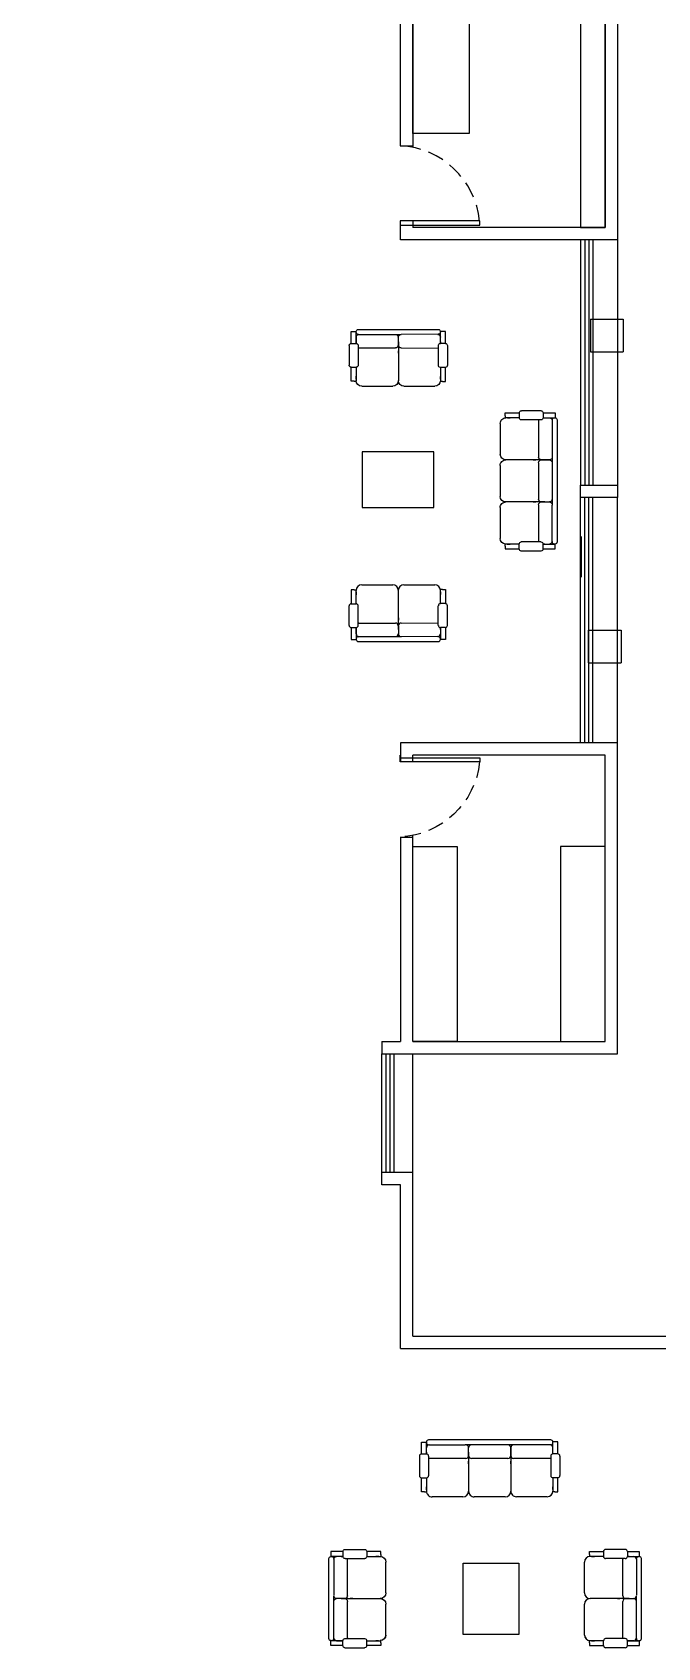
# Model space of a CAD drawing. Header units: millimetres. Extents: x -1615 to -538, y 177 to 397.
# Drawn here: x -1307.98 to -1300.35, y 241.99 to 261.74 of the extents above; entities that cross this region are included whole.
import ezdxf

# ---------------------------------------------------------------- set-up
doc = ezdxf.new("R2010")
doc.units = ezdxf.units.MM
doc.linetypes.add('OCULTA2', pattern=[0.3, 0.2, -0.1])
for name, color, linetype in [('MOB', 7, 'Continuous'), ('MUEB', 251, 'Continuous'), ('MUEBLES', 9, 'Continuous'), ('MUROS', 1, 'Continuous'), ('VENT', 4, 'Continuous'), ('VENTANAS', 4, 'Continuous')]:
    doc.layers.add(name, color=color, linetype=linetype)

# ---------------------------------------------------------------- blocks, each defined once
blk = doc.blocks.new('SILLON4')
at = {"layer": 'MOB'}
for p, q in [((0.609, 1.016), (0.262, 0.867)), ((0.719, 0.998), (0.696, 0.988)), ((0.719, 0.998), (0.751, 1.012)), ((0.751, 1.012), (0.818, 0.854)), ((0.136, 0.814), (-0.211, 0.665)), ((0.706, 0.964), (0.699, 0.98)), ((0.763, 0.83), (0.706, 0.964)), ((0.706, 0.964), (0.72, 0.932)), ((0.763, 0.83), (0.706, 0.964)), ((0.844, 0.576), (0.75, 0.797)), ((0.818, 0.854), (0.763, 0.83)), ((0.947, 0.62), (0.852, 0.84)), ((-0.337, 0.611), (-0.684, 0.462)), ((0.414, 0.34), (0.226, 0.778)), ((0.436, 0.289), (0.226, 0.777)), ((0.825, 0.6), (0.415, 0.424)), ((-0.81, 0.408), (-1.156, 0.26)), ((-0.81, 0.408), (-1.156, 0.26)), ((0.922, 0.396), (-0.922, -0.396)), ((-0.059, 0.137), (-0.247, 0.575)), ((0.898, 0.451), (-0.061, 0.038)), ((0.352, 0.398), (-0.058, 0.222)), ((0.358, 0.471), (0.37, 0.443)), ((0.891, 0.446), (0.481, 0.271)), ((0.933, 0.586), (0.878, 0.562)), ((0.878, 0.562), (0.909, 0.492)), ((0.909, 0.491), (0.936, 0.428)), ((0.933, 0.586), (0.991, 0.452)), ((0.991, 0.452), (0.936, 0.428)), ((-0.684, 0.29), (-0.72, 0.372)), ((-0.531, -0.066), (-0.696, 0.317)), ((-0.115, 0.268), (-0.103, 0.24)), ((0.397, 0.38), (0.436, 0.29)), ((-1.219, 0.167), (-1.251, 0.154)), ((-1.251, 0.154), (-1.183, -0.004)), ((-1.219, 0.167), (-1.196, 0.177)), ((-1.185, 0.154), (-1.192, 0.169)), ((-1.157, 0.087), (-1.192, 0.169)), ((-1.128, 0.02), (-1.185, 0.154)), ((-1.185, 0.154), (-1.172, 0.121)), ((-1.183, -0.004), (-1.128, 0.02)), ((-1, -0.214), (-1.094, 0.006)), ((-0.041, 0.047), (-0.945, -0.341)), ((-0.588, 0.065), (-0.576, 0.037)), ((-0.121, 0.195), (-0.531, 0.019)), ((-0.076, 0.177), (-0.037, 0.087)), ((-1.102, -0.258), (-1.197, -0.038)), ((-0.594, -0.008), (-1.013, -0.188)), ((-0.549, -0.026), (-0.51, -0.116)), ((-0.464, -0.135), (-0.534, -0.165)), ((-1.068, -0.272), (-1.013, -0.248)), ((-1.068, -0.272), (-1.011, -0.406)), ((-1.013, -0.248), (-0.955, -0.383)), ((-1.012, -0.251), (-0.979, -0.328)), ((-1.011, -0.406), (-0.956, -0.382)), ((-0.956, -0.382), (-0.959, -0.375))]:
    blk.add_line(p, q, dxfattribs=at)
for centre, radius, start, end in [((0.636, 0.953), 0.0686, 23.2236, 113.2236), ((0.163, 0.751), 0.0686, 23.2236, 113.2236), ((0.163, 0.751), 0.0686, 23.2236, 113.2236), ((0.289, 0.804), 0.0686, 113.2236, 203.2236), ((0.773, 0.807), 0.0257, 113.2236, 203.2236), ((0.829, 0.83), 0.0257, 23.2236, 113.2236), ((-0.31, 0.548), 0.0686, 23.2236, 113.2236), ((-0.31, 0.548), 0.0686, 23.2236, 113.2236), ((-0.184, 0.602), 0.0686, 113.2236, 203.2236), ((0.923, 0.61), 0.0257, 293.2236, 23.2236), ((-0.783, 0.345), 0.0686, 23.2236, 113.2236), ((-0.783, 0.345), 0.0686, 23.2236, 113.2236), ((-0.656, 0.399), 0.0686, 113.2236, 203.2236), ((0.365, 0.366), 0.0343, 23.2236, 113.2236), ((0.429, 0.392), 0.0343, 113.2236, 203.2236), ((0.868, 0.586), 0.0257, 203.2236, 293.2236), ((0.877, 0.478), 0.0343, 293.2236, 23.2236), ((0.908, 0.427), 0.0257, 23.2236, 113.2236), ((0.912, 0.419), 0.0257, 293.2236, 23.2236), ((-1.129, 0.197), 0.0686, 113.2236, 203.2236), ((-0.107, 0.163), 0.0343, 23.2236, 113.2236), ((-0.044, 0.19), 0.0343, 113.2236, 203.2236), ((0.404, 0.276), 0.0343, 293.2236, 23.2236), ((0.467, 0.302), 0.0343, 203.2236, 293.2236), ((-1.118, -0.004), 0.0257, 23.2236, 113.2236), ((-0.517, -0.012), 0.0343, 113.2236, 203.2236), ((-0.069, 0.073), 0.0343, 293.2236, 23.2236), ((-0.006, 0.1), 0.0343, 203.2236, 293.2236), ((-1.173, -0.028), 0.0257, 113.2236, 203.2236), ((-0.58, -0.039), 0.0343, 23.2236, 113.2236), ((-0.541, -0.13), 0.0343, 293.2236, 23.2236), ((-0.478, -0.103), 0.0343, 203.2236, 293.2236), ((-1.078, -0.248), 0.0257, 203.2236, 293.2236), ((-1.023, -0.224), 0.0257, 293.2236, 23.2236), ((-0.955, -0.318), 0.0257, 203.2236, 293.2236), ((-0.935, -0.365), 0.0257, 113.2236, 203.2236), ((-0.932, -0.372), 0.0257, 203.2236, 293.2236)]:
    blk.add_arc(centre, radius, start, end, dxfattribs=at)
blk = doc.blocks.new('A$C63B07002')
at = {"layer": 'MOB', "xscale": -1, "rotation": 51.18713273036943}
blk.add_blockref('SILLON4', (1.259, 0.489), dxfattribs=at)
blk = doc.blocks.new('sofa 1')
at = {"layer": 'MOB'}
for p, q in [((1337.945, 50.01), (1337.945, 48.518)), ((1337.969, 50.096), (1337.969, 50.036)), ((1338.115, 50.096), (1337.969, 50.096)), ((1338.038, 50.036), (1337.969, 50.036)), ((1338.005, 50.01), (1338.004, 48.966)), ((1338.004, 50.001), (1338.004, 49.556)), ((1338.115, 50.036), (1338.038, 50.036)), ((1338.115, 50.096), (1338.115, 50.036)), ((1338.141, 50.121), (1338.381, 50.121)), ((1338.141, 50.01), (1338.381, 50.01)), ((1338.17, 50.001), (1338.171, 49.556)), ((1338.578, 50.096), (1338.407, 50.096)), ((1338.407, 50.096), (1338.407, 50.036)), ((1338.407, 50.036), (1338.552, 50.036)), ((1338.407, 50.036), (1338.552, 50.036)), ((1338.552, 50.036), (1338.517, 50.036)), ((1338.552, 50.036), (1338.57, 50.036)), ((1338.578, 50.061), (1338.578, 50.096)), ((1338.578, 50.061), (1338.578, 50.036)), ((1338.638, 49.967), (1338.638, 49.59)), ((1338.038, 49.521), (1338.57, 49.521)), ((1338.137, 49.521), (1338.039, 49.521)), ((1338.094, 49.521), (1338.571, 49.521)), ((1338.171, 49.487), (1338.171, 49.041)), ((1338.236, 49.521), (1338.206, 49.521)), ((1338.639, 49.453), (1338.639, 49.075)), ((1338.005, 48.527), (1338.004, 48.966)), ((1338.137, 49.007), (1338.039, 49.007)), ((1338.094, 49.007), (1338.571, 49.007)), ((1338.171, 48.973), (1338.172, 48.527)), ((1338.236, 49.007), (1338.206, 49.007)), ((1338.639, 48.938), (1338.639, 48.561)), ((1337.97, 48.432), (1337.97, 48.492)), ((1337.97, 48.492), (1337.978, 48.492)), ((1338.116, 48.492), (1337.97, 48.492)), ((1338.116, 48.432), (1337.97, 48.432)), ((1338.113, 48.492), (1338.03, 48.492)), ((1338.116, 48.492), (1338.039, 48.492)), ((1338.094, 48.492), (1338.116, 48.492)), ((1338.116, 48.432), (1338.116, 48.492)), ((1338.142, 48.518), (1338.382, 48.518)), ((1338.142, 48.407), (1338.382, 48.407)), ((1338.408, 48.432), (1338.408, 48.492)), ((1338.408, 48.492), (1338.553, 48.492)), ((1338.408, 48.492), (1338.511, 48.492)), ((1338.579, 48.432), (1338.408, 48.432)), ((1338.481, 48.492), (1338.571, 48.492)), ((1338.481, 48.492), (1338.571, 48.492)), ((1338.553, 48.492), (1338.518, 48.492)), ((1338.553, 48.492), (1338.571, 48.492)), ((1338.579, 48.467), (1338.579, 48.493)), ((1338.579, 48.467), (1338.579, 48.432))]:
    blk.add_line(p, q, dxfattribs=at)
for centre, radius, start, end in [((1337.97, 50.01), 0.0257, 90.0062, 180.0062), ((1337.979, 50.01), 0.0257, 0.0062, 90.0062), ((1338.038, 50.001), 0.0343, 90.0062, 180.0062), ((1338.141, 50.096), 0.0257, 90.0062, 180.0062), ((1338.141, 50.036), 0.0257, 180.0062, 270.0062), ((1338.381, 50.096), 0.0257, 0.0062, 90.0062), ((1338.381, 50.036), 0.0257, 270.0062, 0.0062), ((1338.57, 49.967), 0.0686, 0.0062, 90.0062), ((1338.57, 49.59), 0.0686, 270.0062, 0.0062), ((1338.038, 49.556), 0.0343, 180.0062, 270.0062), ((1338.039, 49.487), 0.0343, 90.0062, 180.0062), ((1338.136, 49.556), 0.0343, 270.0062, 0.0062), ((1338.137, 49.487), 0.0343, 0.0062, 90.0062), ((1338.571, 49.453), 0.0686, 0.0062, 90.0062), ((1338.571, 49.453), 0.0686, 0.0062, 90.0062), ((1338.039, 49.041), 0.0343, 180.0062, 270.0062), ((1338.039, 48.973), 0.0343, 90.0062, 180.0062), ((1338.137, 49.041), 0.0343, 270.0062, 0.0062), ((1338.137, 48.973), 0.0343, 0.0062, 90.0062), ((1338.571, 49.075), 0.0686, 270.0062, 0.0062), ((1338.571, 48.938), 0.0686, 0.0062, 90.0062), ((1338.571, 48.938), 0.0686, 0.0062, 90.0062), ((1337.97, 48.518), 0.0257, 180.0062, 270.0062), ((1337.978, 48.518), 0.0257, 270.0062, 0.0062), ((1338.039, 48.527), 0.0343, 180.0062, 270.0062), ((1338.142, 48.492), 0.0257, 90.0062, 180.0062), ((1338.142, 48.432), 0.0257, 180.0062, 270.0062), ((1338.137, 48.527), 0.0343, 345.5287, 0.0062), ((1338.382, 48.492), 0.0257, 0.0062, 90.0062), ((1338.382, 48.432), 0.0257, 270.0062, 0.0062), ((1338.571, 48.561), 0.0686, 270.0062, 0.0062)]:
    blk.add_arc(centre, radius, start, end, dxfattribs=at)
blk = doc.blocks.new('sofa2')
at = {"layer": 'MOB'}
for p, q in [((1340.948, 50.155), (1340.708, 50.155)), ((1340.451, 49.623), (1340.451, 50)), ((1340.511, 50.095), (1340.511, 50.129)), ((1340.511, 50.129), (1340.682, 50.129)), ((1340.511, 50.095), (1340.511, 50.069)), ((1340.537, 50.069), (1340.519, 50.069)), ((1340.609, 50.069), (1340.519, 50.069)), ((1340.609, 50.069), (1340.519, 50.069)), ((1340.682, 50.069), (1340.537, 50.069)), ((1340.537, 50.069), (1340.572, 50.069)), ((1340.682, 50.069), (1340.579, 50.069)), ((1340.682, 50.129), (1340.682, 50.069)), ((1340.948, 50.043), (1340.708, 50.043)), ((1340.919, 49.589), (1340.918, 50.035)), ((1340.974, 50.129), (1340.974, 50.069)), ((1340.974, 50.129), (1341.12, 50.129)), ((1340.974, 50.069), (1341.051, 50.069)), ((1340.974, 50.069), (1341.12, 50.069)), ((1340.996, 50.069), (1340.974, 50.069)), ((1340.977, 50.069), (1341.06, 50.069)), ((1341.085, 50.035), (1341.086, 49.595)), ((1341.12, 50.069), (1341.112, 50.069)), ((1341.12, 50.129), (1341.12, 50.069)), ((1341.145, 49.066), (1341.145, 50.043)), ((1341.085, 49.066), (1341.085, 49.589)), ((1340.451, 49.109), (1340.451, 49.486)), ((1340.996, 49.555), (1340.519, 49.555)), ((1340.854, 49.555), (1340.884, 49.555)), ((1340.919, 49.074), (1340.919, 49.52)), ((1340.953, 49.555), (1341.051, 49.555)), ((1340.512, 49.014), (1340.512, 49.04)), ((1340.512, 49.014), (1340.512, 48.98)), ((1340.512, 48.98), (1340.683, 48.98)), ((1340.683, 49.04), (1340.519, 49.04)), ((1340.683, 49.04), (1340.52, 49.04)), ((1340.538, 49.04), (1340.52, 49.04)), ((1340.683, 49.04), (1340.538, 49.04)), ((1340.538, 49.04), (1340.573, 49.04)), ((1340.683, 49.04), (1340.538, 49.04)), ((1340.683, 48.98), (1340.683, 49.04)), ((1340.949, 49.066), (1340.709, 49.066)), ((1341.052, 49.04), (1340.975, 49.04)), ((1340.975, 48.98), (1340.975, 49.04)), ((1340.975, 49.04), (1341.052, 49.04)), ((1340.996, 49.04), (1340.975, 49.04)), ((1340.975, 49.04), (1341.051, 49.04)), ((1340.975, 48.98), (1341.121, 48.98)), ((1341.052, 49.04), (1341.121, 49.04)), ((1341.121, 48.98), (1341.121, 49.04)), ((1340.949, 48.954), (1340.709, 48.954))]:
    blk.add_line(p, q, dxfattribs=at)
for centre, radius, start, end in [((1340.708, 50.129), 0.0257, 90.0062, 180.0062), ((1340.948, 50.129), 0.0257, 0.0062, 90.0062), ((1340.519, 50), 0.0686, 90.0062, 180.0062), ((1340.708, 50.069), 0.0257, 180.0062, 270.0062), ((1340.953, 50.035), 0.0343, 165.5287, 180.0062), ((1340.948, 50.069), 0.0257, 270.0062, 0.0062), ((1341.051, 50.035), 0.0343, 0.0062, 90.0062), ((1341.112, 50.043), 0.0257, 90.0062, 180.0062), ((1341.12, 50.043), 0.0257, 0.0062, 90.0062), ((1340.519, 49.623), 0.0686, 180.0062, 270.0062), ((1340.519, 49.623), 0.0686, 180.0062, 270.0062), ((1340.953, 49.589), 0.0343, 180.0062, 270.0062), ((1341.051, 49.589), 0.0343, 270.0062, 0.0062), ((1340.519, 49.486), 0.0686, 90.0062, 180.0062), ((1340.953, 49.52), 0.0343, 90.0062, 180.0062), ((1341.051, 49.52), 0.0343, 0.0062, 90.0062), ((1340.519, 49.109), 0.0686, 180.0062, 270.0062), ((1340.519, 49.109), 0.0686, 180.0062, 270.0062), ((1340.52, 49.109), 0.0686, 180.0062, 270.0062), ((1340.709, 49.04), 0.0257, 90.0062, 180.0062), ((1340.709, 48.98), 0.0257, 180.0062, 270.0062), ((1340.953, 49.074), 0.0343, 180.0062, 194.4837), ((1340.949, 49.04), 0.0257, 0.0062, 90.0062), ((1340.949, 48.98), 0.0257, 270.0062, 0.0062), ((1341.051, 49.074), 0.0343, 270.0062, 0.0062), ((1341.052, 49.074), 0.0343, 270.0062, 0.0062), ((1341.111, 49.066), 0.0257, 180.0062, 270.0062), ((1341.12, 49.066), 0.0257, 270.0062, 0.0062)]:
    blk.add_arc(centre, radius, start, end, dxfattribs=at)
blk = doc.blocks.new('A$C31F15ED4')
at = {"layer": 'VENT'}
blk.add_line((0, 0.03), (0, 0), dxfattribs=at)
blk.add_lwpolyline([(0, 0.03), (0.97, 0.03), (0.97, 0.08), (0, 0.08)], close=True, dxfattribs=at)
at = {"layer": 'VENT', "linetype": 'OCULTA2'}
blk.add_arc((-0.051, -0.025), 1.026, 5.8587, 87.1721, dxfattribs=at)

msp = doc.modelspace()

# ---------------------------------------------------------------- linework, layer by layer
for points in [[(-1303.337, 262.852), (-1302.647, 262.852), (-1302.647, 260.501), (-1303.337, 260.501)], [(-1300.987, 262.852), (-1301.287, 262.852), (-1301.287, 259.352), (-1300.987, 259.352)]]:
    msp.add_lwpolyline(points, close=True)
at = {"layer": 'MOB'}
for points in [[(-1303.08, 256.61), (-1303.953, 256.61), (-1303.953, 255.931), (-1303.08, 255.931)], [(-1302.042, 243.028), (-1302.042, 242.154), (-1302.721, 242.154), (-1302.721, 243.028)]]:
    msp.add_lwpolyline(points, close=True, dxfattribs=at)
at = {"layer": 'MUEB'}
msp.add_line((-1301.274, 255.077), (-1301.274, 255.577), dxfattribs=at)
at = {"layer": 'MUEBLES'}
for points in [[(-1303.337, 251.788), (-1302.792, 251.788), (-1302.792, 249.402), (-1303.337, 249.402)], [(-1300.987, 251.788), (-1301.532, 251.788), (-1301.532, 249.402), (-1300.987, 249.402)]]:
    msp.add_lwpolyline(points, dxfattribs=at)
at = {"layer": 'MUROS'}
for p, q in [((-1300.837, 263.002), (-1300.837, 259.202)), ((-1303.487, 260.352), (-1303.487, 262.852)), ((-1303.337, 262.852), (-1303.337, 260.333)), ((-1300.987, 262.852), (-1300.987, 259.352)), ((-1303.489, 260.352), (-1303.339, 260.352)), ((-1303.487, 259.202), (-1303.487, 259.432)), ((-1303.337, 259.432), (-1303.337, 259.352)), ((-1300.987, 259.352), (-1303.337, 259.352)), ((-1300.987, 259.352), (-1301.287, 259.352)), ((-1300.837, 259.202), (-1303.487, 259.202)), ((-1300.837, 259.202), (-1301.287, 259.202)), ((-1301.166, 258.234), (-1300.766, 258.234)), ((-1301.166, 258.234), (-1301.166, 257.834)), ((-1300.766, 258.234), (-1300.766, 257.834)), ((-1301.166, 257.834), (-1300.766, 257.834)), ((-1301.193, 254.432), (-1300.793, 254.432)), ((-1301.193, 254.432), (-1301.193, 254.032)), ((-1300.793, 254.432), (-1300.793, 254.032)), ((-1301.193, 254.032), (-1300.793, 254.032)), ((-1300.837, 253.052), (-1303.487, 253.052)), ((-1303.487, 253.052), (-1303.487, 252.822)), ((-1300.837, 253.052), (-1301.287, 253.052)), ((-1300.837, 249.252), (-1300.837, 253.052)), ((-1300.987, 252.902), (-1303.337, 252.902)), ((-1303.337, 252.822), (-1303.337, 252.902)), ((-1300.987, 252.902), (-1301.287, 252.902)), ((-1300.987, 249.402), (-1300.987, 252.902)), ((-1303.489, 251.902), (-1303.339, 251.902)), ((-1303.487, 251.902), (-1303.487, 249.402)), ((-1303.337, 249.402), (-1303.337, 251.92)), ((-1303.712, 249.402), (-1303.487, 249.402)), ((-1303.712, 249.402), (-1303.712, 249.252)), ((-1303.337, 249.402), (-1300.987, 249.402)), ((-1303.712, 249.252), (-1300.837, 249.252)), ((-1303.712, 247.652), (-1303.712, 247.802)), ((-1303.337, 247.802), (-1303.712, 247.802)), ((-1303.337, 245.802), (-1303.337, 247.802)), ((-1303.487, 247.652), (-1303.712, 247.652)), ((-1303.487, 245.652), (-1303.487, 247.652)), ((-1303.487, 245.652), (-1289.862, 245.652)), ((-1303.337, 245.802), (-1289.837, 245.802))]:
    msp.add_line(p, q, dxfattribs=at)
msp.add_lwpolyline([(-1300.837, 256.052), (-1301.287, 256.052), (-1301.287, 256.202), (-1300.837, 256.202)], close=True, dxfattribs=at)
at = {"layer": 'VENTANAS'}
for p, q in [((-1301.287, 259.202), (-1301.287, 256.202)), ((-1301.237, 259.202), (-1301.237, 256.202)), ((-1301.187, 259.202), (-1301.187, 256.202)), ((-1301.137, 259.202), (-1301.137, 256.202)), ((-1300.837, 259.202), (-1300.837, 256.202)), ((-1301.287, 253.052), (-1301.287, 256.052)), ((-1301.237, 253.052), (-1301.237, 256.052)), ((-1301.187, 253.052), (-1301.187, 256.052)), ((-1301.137, 253.052), (-1301.137, 256.052)), ((-1300.837, 253.052), (-1300.837, 256.052)), ((-1303.712, 247.802), (-1303.712, 249.252)), ((-1303.662, 247.802), (-1303.662, 249.252)), ((-1303.612, 247.802), (-1303.612, 249.252)), ((-1303.562, 247.802), (-1303.562, 249.252)), ((-1303.337, 247.802), (-1303.337, 249.252))]:
    msp.add_line(p, q, dxfattribs=at)

# ---------------------------------------------------------------- block references
msp.add_blockref('A$C31F15ED4', (-1303.489, 259.352))
at = {"xscale": -1, "rotation": 180}
msp.add_blockref('A$C31F15ED4', (-1303.489, 252.902), dxfattribs=at)
at = {"layer": 'MOB', "xscale": -1, "rotation": 270}
msp.add_blockref('sofa2', (-1353.067, -1083.039), dxfattribs=at)
at = {"layer": 'MOB', "xscale": -1}
for name, p in [('sofa 1', (36.371, 206.991)), ('sofa2', (36.785, 193.04))]:
    msp.add_blockref(name, p, dxfattribs=at)
at = {"layer": 'MOB', "rotation": 270}
for name, p in [('sofa2', (-1353.067, 1595.437)), ('sofa 1', (-1351.661, 1582.478))]:
    msp.add_blockref(name, p, dxfattribs=at)
at = {"layer": 'MOB'}
msp.add_blockref('sofa2', (-2641.69, 193.04), dxfattribs=at)
at = {"layer": 'VENTANAS', "xscale": -1, "rotation": 117.9573545321566}
msp.add_blockref('A$C63B07002', (-1308.516, 247.64), dxfattribs=at)

doc.saveas('drawing.dxf')
